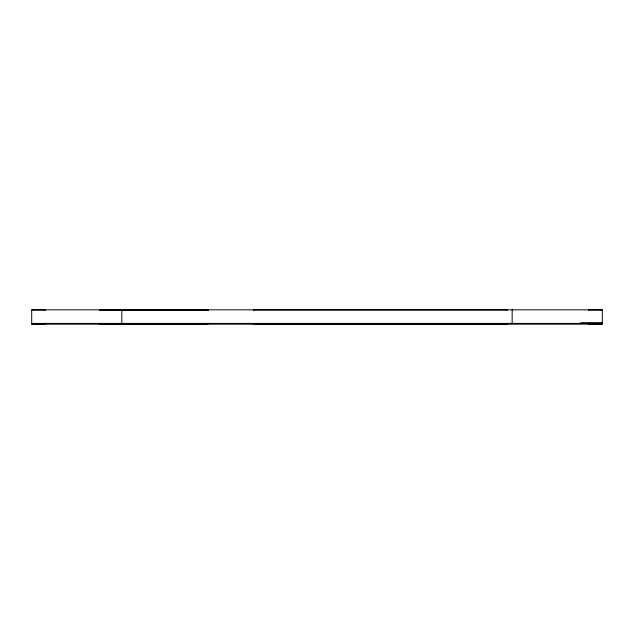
<?xml version="1.0" encoding="UTF-8"?>
<svg xmlns="http://www.w3.org/2000/svg" width="634" height="634" viewBox="0 0 634 634"><rect width="100%" height="100%" fill="white"/><g stroke="black" fill="none" stroke-linecap="round" stroke-linejoin="round"><path stroke-width="0.95" d="M31.7 310.002L45.283 310.002L45.283 310.414M602.3 310.002L588.717 310.002L588.717 310.414M602.3 322.698L580.792 322.698L580.792 323.403M31.7 323.403L602.3 323.403M31.7 323.586L45.283 323.586L45.283 323.998L31.7 323.998M602.3 323.586L588.717 323.586L588.717 323.998L602.3 323.998M512.153 309.82L512.153 323.435M507.2 310.462L507.2 309.955L253.6 309.955L253.6 310.462M121.815 309.82L121.815 323.435M602.3 309.82L31.7 309.82L31.7 324.18L602.3 324.18L602.3 309.82M208.317 310.097L99.625 310.319L208.317 310.097M507.2 323.538L253.6 323.538L253.6 324.045L507.2 324.045L507.2 323.538M208.317 323.681L99.625 323.903L208.317 323.681"/></g></svg>
